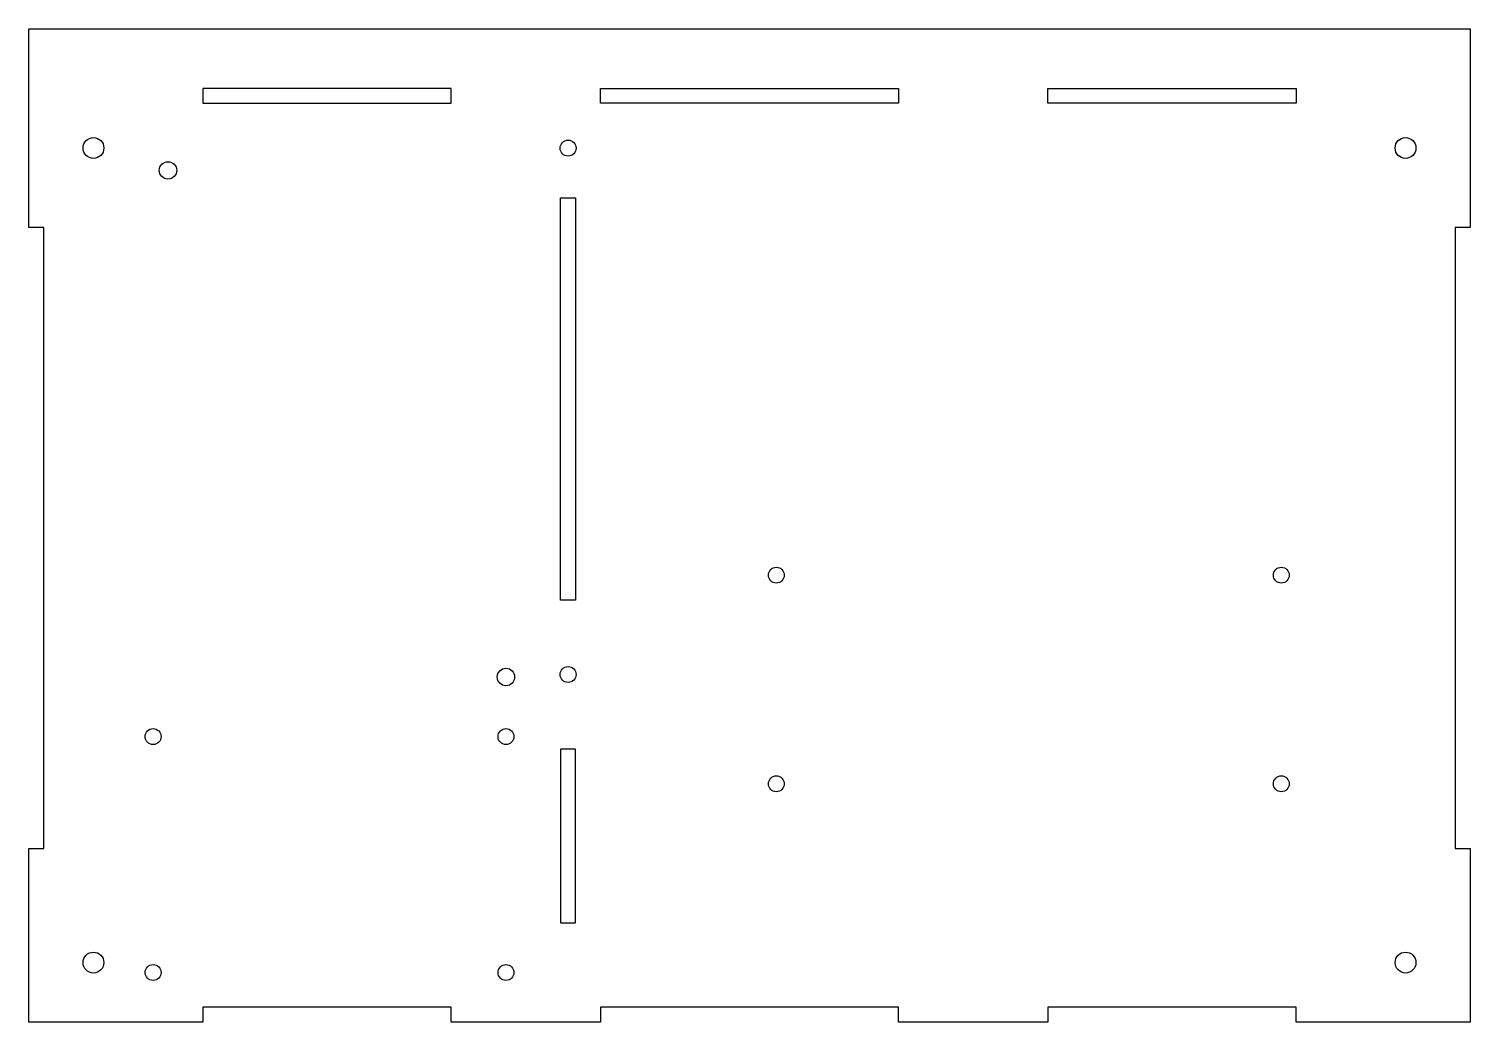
# Model space of a CAD drawing. Header units: millimetres. Extents: x 0 to 290, y 0 to 200.
import ezdxf

# ---------------------------------------------------------------- set-up
doc = ezdxf.new("R2010")
doc.units = ezdxf.units.MM
doc.layers.get('0').update_dxf_attribs({"linetype": 'CONTINUOUS'})

msp = doc.modelspace()

# ---------------------------------------------------------------- linework, layer by layer
for points in [[(0, 200), (290, 200), (290, 160), (287, 160), (287, 35), (290, 35), (290, 0), (255, 0), (255, 3), (205, 3), (205, 0), (175, 0), (175, 3), (115, 3), (115, 0), (85, 0), (85, 3), (35, 3), (35, 0), (0, 0), (0, 35), (3, 35), (3, 160), (0, 160)], [(35, 188), (35, 185), (85, 185), (85, 188)], [(175, 188), (175, 185), (115, 185), (115, 188)], [(255, 188), (255, 185), (205, 185), (205, 188)], [(110, 85), (107, 85), (107, 165.98), (110, 165.98)], [(110, 55), (107, 55), (107, 20), (110, 20)]]:
    msp.add_lwpolyline(points, close=True)
for centre, radius in [((13, 176), 2.1), ((108.5, 175.98), 1.6), ((277, 176), 2.1), ((28, 171.5), 1.75), ((150.4, 90), 1.6), ((252, 90), 1.6), ((96, 69.5), 1.75), ((108.5, 70), 1.6), ((25, 57.5), 1.6), ((96, 57.5), 1.6), ((150.4, 48), 1.6), ((252, 48), 1.6), ((13, 12), 2.1), ((25, 10), 1.6), ((96, 10), 1.6), ((277, 12), 2.1)]:
    msp.add_circle(centre, radius)

doc.saveas('drawing.dxf')
